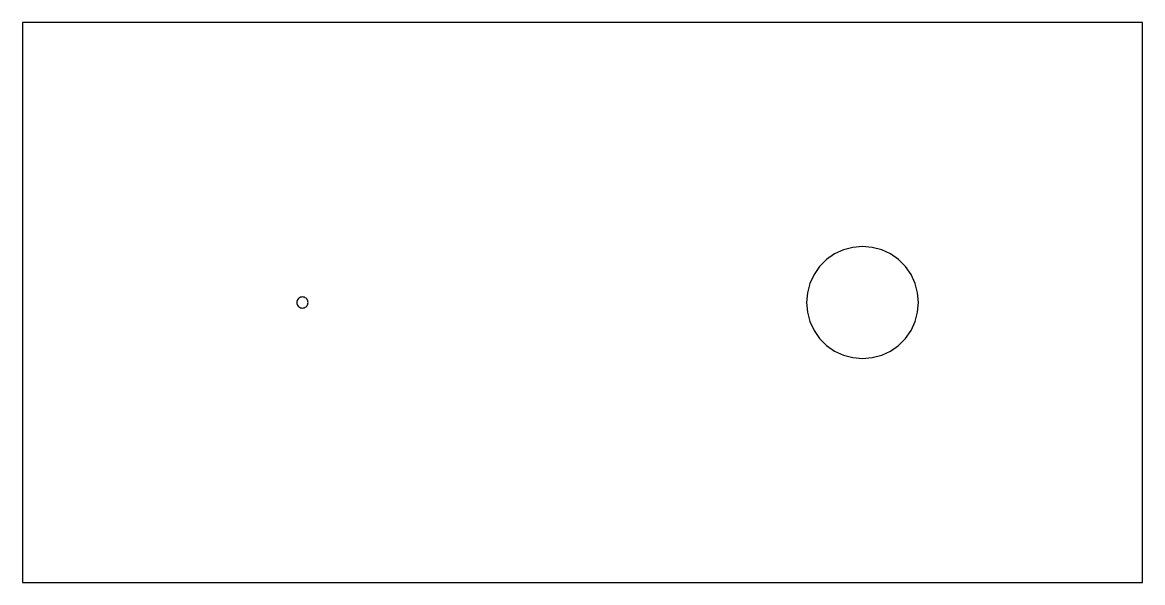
# Model space of a CAD drawing. Header units: millimetres. Extents: x 0 to 100, y 0 to 50.
import ezdxf

# ---------------------------------------------------------------- set-up
doc = ezdxf.new("R2010")
doc.units = ezdxf.units.MM

msp = doc.modelspace()

# ---------------------------------------------------------------- linework, layer by layer
for points in [[(0, 0), (100, 0), (100, 50), (0, 50)], [(80, 25), (79.92, 25.87), (79.7, 26.71), (79.33, 27.5), (78.83, 28.21), (78.21, 28.83), (77.5, 29.33), (76.71, 29.7), (75.87, 29.92), (75, 30), (74.13, 29.92), (73.29, 29.7), (72.5, 29.33), (71.79, 28.83), (71.17, 28.21), (70.67, 27.5), (70.3, 26.71), (70.08, 25.87), (70, 25), (70.08, 24.13), (70.3, 23.29), (70.67, 22.5), (71.17, 21.79), (71.79, 21.17), (72.5, 20.67), (73.29, 20.3), (74.13, 20.08), (75, 20), (75.87, 20.08), (76.71, 20.3), (77.5, 20.67), (78.21, 21.17), (78.83, 21.79), (79.33, 22.5), (79.7, 23.29), (79.92, 24.13)], [(25.5, 25), (25.49, 25.09), (25.47, 25.17), (25.43, 25.25), (25.38, 25.32), (25.32, 25.38), (25.25, 25.43), (25.17, 25.47), (25.09, 25.49), (25, 25.5), (24.91, 25.49), (24.83, 25.47), (24.75, 25.43), (24.68, 25.38), (24.62, 25.32), (24.57, 25.25), (24.53, 25.17), (24.51, 25.09), (24.5, 25), (24.51, 24.91), (24.53, 24.83), (24.57, 24.75), (24.62, 24.68), (24.68, 24.62), (24.75, 24.57), (24.83, 24.53), (24.91, 24.51), (25, 24.5), (25.09, 24.51), (25.17, 24.53), (25.25, 24.57), (25.32, 24.62), (25.38, 24.68), (25.43, 24.75), (25.47, 24.83), (25.49, 24.91)]]:
    msp.add_lwpolyline(points, close=True)

doc.saveas('drawing.dxf')
